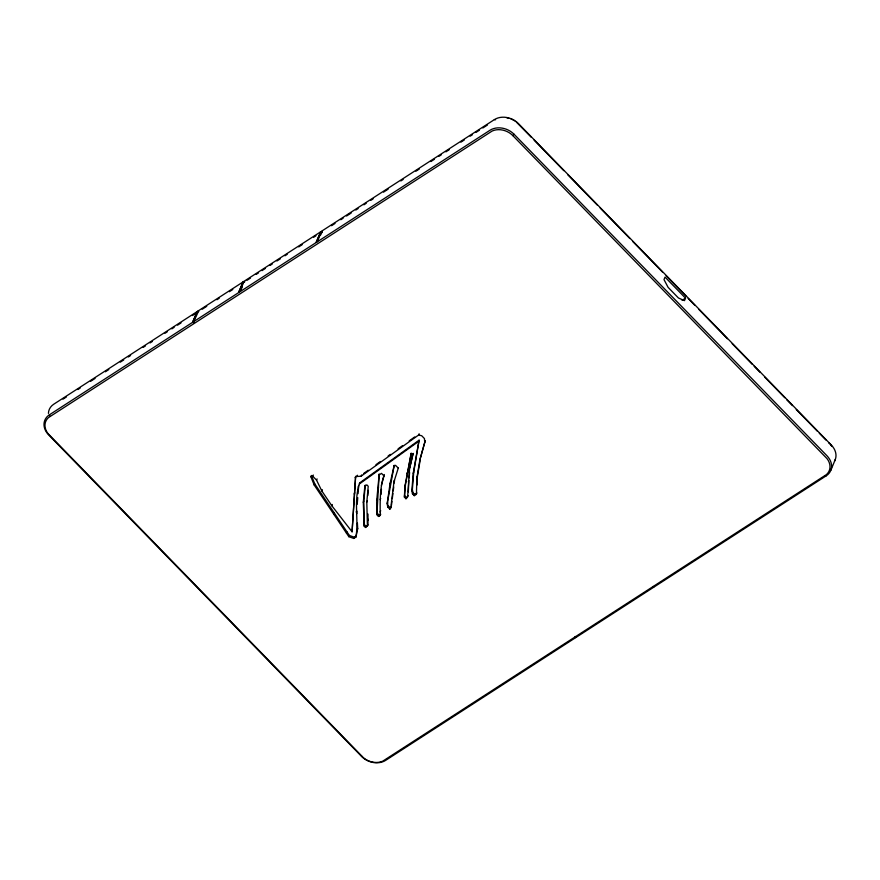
<?xml version="1.0" encoding="UTF-8"?>
<svg xmlns="http://www.w3.org/2000/svg" width="880" height="880" viewBox="0 0 880 880"><rect width="100%" height="100%" fill="white"/><g stroke="black" fill="none" stroke-linecap="round" stroke-linejoin="round"><path stroke-width="1.32" d="M376.882 514.668L379.192 473.957L376.75 500.236L376.882 514.668L378.62 516.45L380.171 515.449C380.215 501.754 379.533 487.564 384.351 474.507M419.903 459.789L425.216 440.715L419.903 459.789L416.845 478.082L416.449 494.263L414.271 495.671L412.478 493.834L411.851 490.82L413.215 473.352L419.078 440.198L359.832 482.768L359.315 484.011L418.561 441.441M417.164 484.924L417.362 476.839L420.2 459.855M409.596 468.402L413.127 453.453L409.596 468.402L407.627 496.947L405.977 498.74L404.404 497.123L404.921 486.156L411.213 453.101L405.438 484.913L404.404 497.123M408.32 491.887L408.782 481.745M352.077 531.795L355.619 476.432L352.077 531.795L331.804 505.725L321.805 490.919L316.558 480.161L312.774 476.267L310.871 476.74L314.237 485.089L348.854 536.69L353.793 538.461L355.927 537.075L357.709 528.517L357.401 523.094M367.433 526.229L366.806 502.15L368.225 486.266L366.85 484.858L364.826 486.332L363.297 502.326L364.21 526.185L365.475 527.483L367.95 524.986L368.005 514.052M355.927 537.075C358.952 519.255 353.331 500.148 359.832 482.768M357.225 504.273L357.753 497.651M358.061 493.68L358.578 487.058M414.271 495.671L414.788 494.428L412.995 492.591L412.368 489.566L413.732 472.109L419.078 440.198M381.018 494.483L381.447 489.313M367.796 495.616L368.269 490.314M364.21 526.185L363.803 501.083L365.343 485.089L364.826 486.332M409.101 477.807L409.607 472.483M387.178 503.767L394.218 465.256L390.005 483.846L387.178 503.767L387.761 507.045L389.84 509.168L390.808 507.76L394.009 481.657L398.299 468.017M391.479 505.208L391.963 501.292M392.282 498.685L392.92 493.46M393.239 490.853L393.723 486.937M394.196 483.021L394.515 480.403L394.009 481.657M384.043 475.706L381.37 485.375M192.709 322.069L197.021 311.674L198.209 311.828L193.303 322.674L192.709 322.069L197.637 311.278L242.946 282.018L244.134 282.172L242.946 282.018L238.634 292.413L243.562 281.611L320.518 231.913L321.706 232.067L320.518 231.913L316.206 242.308L321.134 231.506L494.384 119.614L495.55 119.79M240.196 290.642L243.144 283.547M240.328 291.423L242.297 286.693M317.284 241.725L320.716 233.442M320.353 235.411L322.322 231.671L321.134 231.506L321.827 231.858L321.2 232.265M310.871 476.74L311.388 475.486L314.754 483.846L349.371 535.447L354.31 537.218L356.444 535.832M312.774 476.267L313.28 475.024M314.237 485.089L314.754 483.846M316.558 480.161L317.075 478.918M321.805 490.919L322.322 489.665M331.804 505.725L332.321 504.482M333.971 514.503L334.488 513.26M355.102 477.675L357.456 475.244M356.939 476.487L361.053 476.223L361.57 474.98M354.189 494.043L354.706 492.8M358.16 486.981L358.677 485.727M346.423 533.071L346.94 531.828M352.814 518.518L353.331 517.275M356.191 512.138L356.708 510.895L356.862 513.612M348.854 536.69L349.371 535.447M363.297 502.326L363.803 501.083M366.806 502.15L367.323 500.907M357.192 529.771L357.709 528.517M353.793 538.461L354.31 537.218M377.982 488.741L378.499 487.498M367.763 520.564L368.28 519.31M365.475 527.483L367.95 524.986M376.75 500.236L377.267 498.993M380.182 499.609L380.688 498.366M390.005 483.846L390.511 482.603M378.224 516.032L378.73 514.789M380.171 511.951L380.688 510.697M378.62 516.45L380.688 514.206L380.171 515.449M387.761 507.045L387.695 502.524M361.053 476.223L418.627 435.006L419.144 433.763M389.84 509.168L391.325 506.517L390.808 507.76M406.923 473.517L407.44 472.274M404.921 486.156L405.438 484.913M408.331 481.712L408.848 480.469M413.215 473.352L413.732 472.109M405.977 498.74L408.144 495.704M416.845 478.082L417.362 476.839M411.851 490.82L412.368 489.566M412.478 493.834L412.995 492.591M685.509 298.144L684.475 300.63L678.458 298.001L668.085 287.342L664.004 279.598L665.038 277.112L685.509 298.144L682.121 300.333M830.874 470.173L835.285 459.536M512.864 135.641L511.324 134.222A16.225 12.804 22.5 0 0 492.129 131.043L48.51 417.56A16.225 12.804 22.5 0 0 47.949 433.51L363.649 757.911A16.225 12.804 22.5 0 0 382.844 761.101L826.452 474.573A16.225 12.804 22.5 0 0 827.024 458.623L512.864 135.641L514.074 134.266L826.958 455.763A17.545 13.849 22.5 0 1 826.243 475.794L385.616 760.386A17.545 13.849 22.5 0 1 361.515 756.382L48.631 434.885A17.545 13.849 22.5 0 1 49.346 414.854L489.973 130.262A17.545 13.849 22.5 0 1 514.074 134.266M363.781 473.396L368.214 470.228M375.958 464.673L380.391 461.505M388.146 455.961L390.357 454.366M398.101 448.822L402.534 445.654M409.178 440.891L414.711 436.931M62.986 399.168L66.429 396.946M77.88 389.543L80.179 388.058M90.486 381.403L95.073 378.444M105.391 371.778L108.823 369.556M120.285 362.153L123.717 359.942M128.304 356.983L130.592 355.498M143.198 347.358L145.497 345.873M150.073 342.914L152.372 341.44M164.978 333.289L167.266 331.815M171.853 328.856L174.141 327.371M177.584 325.149L181.016 322.927M192.478 315.535L195.91 313.313M202.224 309.232L206.756 306.306M216.942 299.728L219.208 298.265M229.405 291.676L232.804 289.487M243.628 282.37L244.75 281.765L243.562 281.611L244.255 281.963M247.049 280.28L250.492 278.058M256.234 274.351L258.533 272.866M261.976 270.644L265.419 268.411M270.017 265.452L272.316 263.967M276.914 260.997L280.357 258.775M284.944 255.805L287.243 254.32M298.727 246.906L302.181 244.673M313.665 237.259L315.964 235.774M331.562 225.698L335.027 223.465M340.802 219.736L343.112 218.24M346.577 216.007L351.197 213.015M355.817 210.034L358.127 208.549M363.902 204.809L366.212 203.324M370.821 200.343L373.131 198.847M383.526 192.137L388.146 189.156M400.851 180.95L403.161 179.454M415.866 171.248L419.331 169.015M430.881 161.557L434.346 159.313M438.955 156.332L441.265 154.836M445.885 151.855L449.35 149.622M460.9 142.164L464.365 139.92M470.14 136.191L472.45 134.706M475.915 132.462L479.38 130.229M482.845 127.985L487.465 125.004M193.303 322.674L193.919 322.267L193.336 321.673M410.696 454.344L411.664 453.728L412.61 454.707M378.675 475.211L381.513 473.374L383.834 475.75M393.701 466.51L395.538 465.322L398.167 468.017M414.788 494.428L416.966 493.02M653.103 587.444L653.719 587.037L653.136 586.443M825.022 475.662L826.243 475.794M198.825 311.432L197.637 311.278L198.33 311.63L197.021 311.674L53.757 404.206A17.545 13.849 22.5 0 0 48.411 413.391M361.515 756.382L362.109 756.492M418.627 435.006L421.707 435.743L424.446 438.559L424.699 441.958M828.806 442.981L831.369 445.115A17.545 13.849 22.5 0 1 834.504 461.164M516.351 122.089L531.278 137.258M831.369 445.115L518.485 123.618A17.545 13.849 22.5 0 0 494.384 119.614M534.149 140.206L563.805 170.676M567.633 174.614L597.289 205.084M600.16 208.032L629.816 238.513M632.687 241.461L662.343 271.931M666.171 275.869L686.268 296.516M688.182 298.474L694.87 305.36M698.698 309.287L727.397 338.778M732.182 343.695L752.279 364.342M754.193 366.311L759.924 372.207M764.709 377.124L784.806 397.76M786.72 399.729L792.451 405.625M796.279 409.563L817.333 431.189M819.247 433.158L825.946 440.033M404.921 495.88L406.494 497.497M388.278 505.802L390.346 507.925M377.399 513.425L379.137 515.207M364.727 524.942L365.992 526.24M830.72 444.95L832.051 446.49M49.346 414.854L49.951 416.482M506.858 117.788A16.225 12.804 22.5 0 1 508.904 118.239M510.917 118.91A16.225 12.804 22.5 0 1 514.679 120.846M575.564 636.537L574.937 636.944L575.531 637.549L576.147 637.142L575.564 636.537"/></g></svg>
